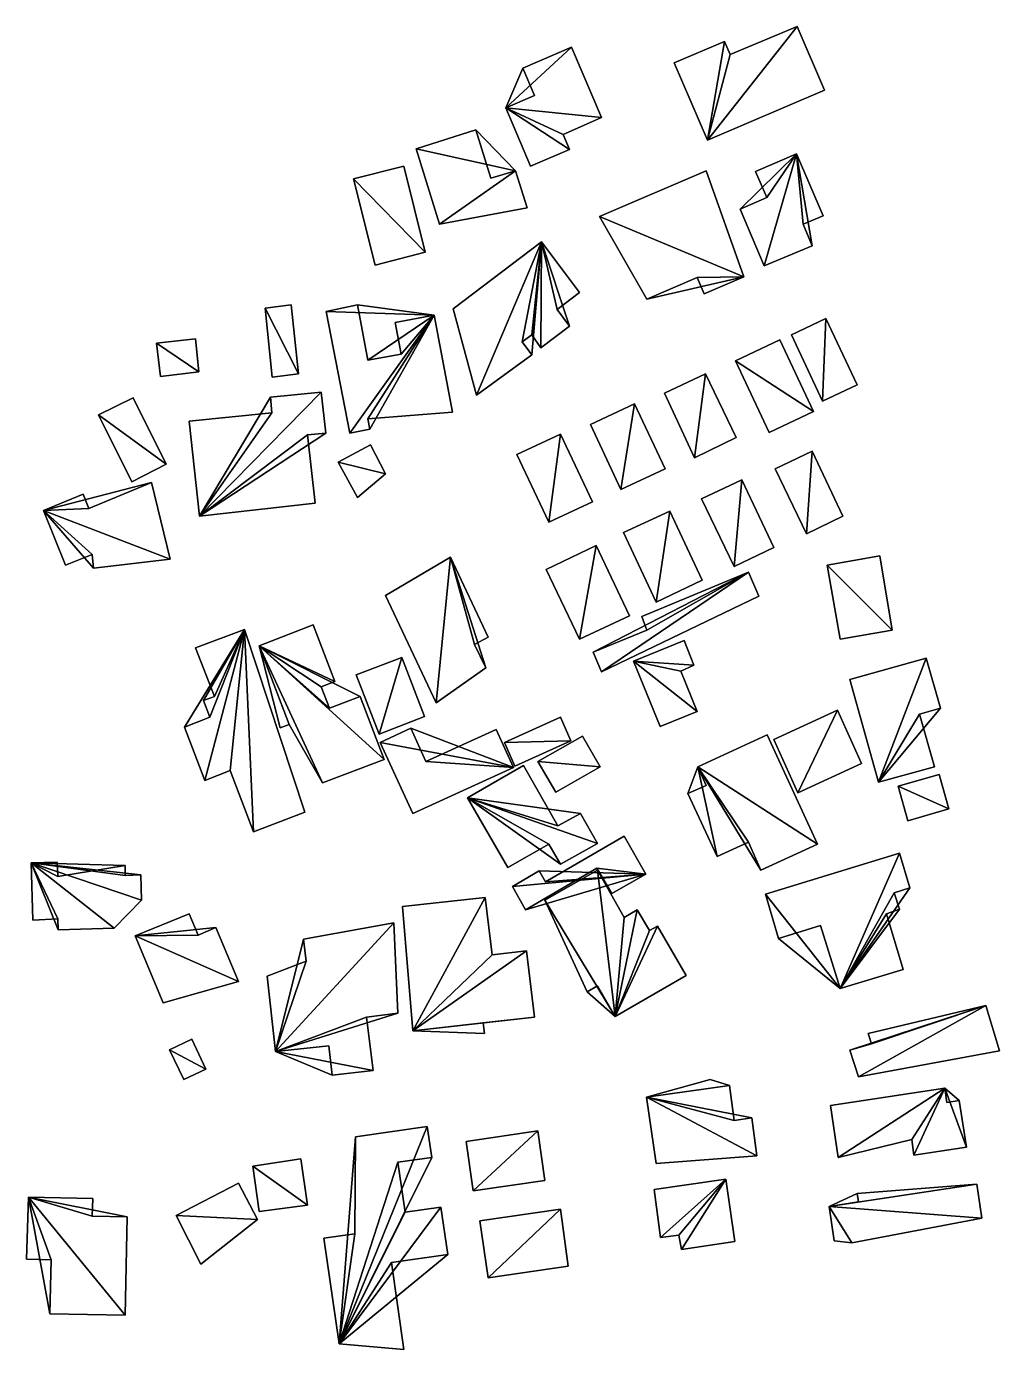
# Model space of a CAD drawing. Header units: metres. Extents: x -3947 to 4280, y -3529 to 2326.
# Drawn here: x -488.2 to -338.6, y -3518.7 to -3315.3 of the extents above; entities that cross this region are included whole.
import ezdxf

# ---------------------------------------------------------------- set-up
doc = ezdxf.new("R2010")
doc.units = ezdxf.units.M

msp = doc.modelspace()

# ---------------------------------------------------------------- linework, layer by layer
at = {"layer": 'MUROS'}
for points in [[(-380, -3319.6), (-369.7, -3315.3), (-369.7, -3315.3, 5), (-380, -3319.6, 5)], [(-369.7, -3315.3), (-365.5, -3325.1), (-365.5, -3325.1, 5), (-369.7, -3315.3, 5)], [(-411.9, -3321.7), (-404.4, -3318.5), (-404.4, -3318.5, 5), (-411.9, -3321.7, 5)], [(-404.4, -3318.5), (-399.8, -3329.3), (-399.8, -3329.3, 5), (-404.4, -3318.5, 5)], [(-388.6, -3320.9), (-380.9, -3317.6), (-380.9, -3317.6, 5), (-388.6, -3320.9, 5)], [(-380.9, -3317.6), (-380, -3319.6), (-380, -3319.6, 5), (-380.9, -3317.6, 5)], [(-383.5, -3332.8), (-388.6, -3320.9), (-388.6, -3320.9, 5), (-383.5, -3332.8, 5)], [(-410.1, -3325.9), (-411.9, -3321.7), (-411.9, -3321.7, 5), (-410.1, -3325.9, 5)], [(-365.5, -3325.1), (-383.5, -3332.8), (-383.5, -3332.8, 5), (-365.5, -3325.1, 5)], [(-414.5, -3327.8), (-410.1, -3325.9), (-410.1, -3325.9, 5), (-414.5, -3327.8, 5)], [(-410.7, -3336.8), (-414.5, -3327.8), (-414.5, -3327.8, 5), (-410.7, -3336.8, 5)], [(-399.8, -3329.3), (-405.7, -3331.9), (-405.7, -3331.9, 5), (-399.8, -3329.3, 5)], [(-428.3, -3334.1), (-419.1, -3331.2), (-419.1, -3331.2, 5), (-428.3, -3334.1, 5)], [(-419.1, -3331.2), (-416.8, -3338.6), (-416.8, -3338.6, 5), (-419.1, -3331.2, 5)], [(-405.7, -3331.9), (-404.7, -3334.2), (-404.7, -3334.2, 5), (-405.7, -3331.9, 5)], [(-424.7, -3345.7), (-428.3, -3334.1), (-428.3, -3334.1, 5), (-424.7, -3345.7, 5)], [(-404.7, -3334.2), (-410.7, -3336.8), (-410.7, -3336.8, 5), (-404.7, -3334.2, 5)], [(-376.1, -3337.6), (-369.8, -3334.9), (-369.8, -3334.9, 5), (-376.1, -3337.6, 5)], [(-369.8, -3334.9), (-365.7, -3344.4), (-365.7, -3344.4, 5), (-369.8, -3334.9, 5)], [(-437.9, -3338.7), (-430.2, -3336.8), (-430.2, -3336.8, 5), (-437.9, -3338.7, 5)], [(-430.2, -3336.8), (-426.9, -3350), (-426.9, -3350, 5), (-430.2, -3336.8, 5)], [(-416.8, -3338.6), (-413, -3337.5), (-413, -3337.5, 5), (-416.8, -3338.6, 5)], [(-413, -3337.5), (-411.2, -3343.2), (-411.2, -3343.2, 5), (-413, -3337.5, 5)], [(-400.1, -3344.5), (-383.7, -3337.5), (-383.7, -3337.5, 5), (-400.1, -3344.5, 5)], [(-383.7, -3337.5), (-377.9, -3353.8), (-377.9, -3353.8, 5), (-383.7, -3337.5, 5)], [(-374.4, -3341.6), (-376.1, -3337.6), (-376.1, -3337.6, 5), (-374.4, -3341.6, 5)], [(-434.6, -3352), (-437.9, -3338.7), (-437.9, -3338.7, 5), (-434.6, -3352, 5)], [(-378.5, -3343.4), (-374.4, -3341.6), (-374.4, -3341.6, 5), (-378.5, -3343.4, 5)], [(-411.2, -3343.2), (-424.7, -3345.7), (-424.7, -3345.7, 5), (-411.2, -3343.2, 5)], [(-374.8, -3352.1), (-378.5, -3343.4), (-378.5, -3343.4, 5), (-374.8, -3352.1, 5)], [(-392.8, -3357.2), (-400.1, -3344.5), (-400.1, -3344.5, 5), (-392.8, -3357.2, 5)], [(-365.7, -3344.4), (-368.8, -3345.7), (-368.8, -3345.7, 5), (-365.7, -3344.4, 5)], [(-368.8, -3345.7), (-367.4, -3349), (-367.4, -3349, 5), (-368.8, -3345.7, 5)], [(-422.6, -3358.7), (-409, -3348.4), (-409, -3348.4, 5), (-422.6, -3358.7, 5)], [(-409, -3348.4), (-403.2, -3356.2), (-403.2, -3356.2, 5), (-409, -3348.4, 5)], [(-367.4, -3349), (-374.8, -3352.1), (-374.8, -3352.1, 5), (-367.4, -3349, 5)], [(-426.9, -3350), (-434.6, -3352), (-434.6, -3352, 5), (-426.9, -3350, 5)], [(-385.1, -3353.9), (-392.8, -3357.2), (-392.8, -3357.2, 5), (-385.1, -3353.9, 5)], [(-384, -3356.4), (-385.1, -3353.9), (-385.1, -3353.9, 5), (-384, -3356.4, 5)], [(-377.9, -3353.8), (-384, -3356.4), (-384, -3356.4, 5), (-377.9, -3353.8, 5)], [(-451.5, -3358.6), (-447.5, -3358.1), (-447.5, -3358.1, 5), (-451.5, -3358.6, 5)], [(-447.5, -3358.1), (-446.4, -3368.7), (-446.4, -3368.7, 5), (-447.5, -3358.1, 5)], [(-442.1, -3359.1), (-437.3, -3358.1), (-437.3, -3358.1, 5), (-442.1, -3359.1, 5)], [(-437.3, -3358.1), (-435.7, -3366.6), (-435.7, -3366.6, 5), (-437.3, -3358.1, 5)], [(-403.2, -3356.2), (-406.6, -3358.8), (-406.6, -3358.8, 5), (-403.2, -3356.2, 5)], [(-450.4, -3369.2), (-451.5, -3358.6), (-451.5, -3358.6, 5), (-450.4, -3369.2, 5)], [(-438.5, -3377.8), (-442.1, -3359.1), (-442.1, -3359.1, 5), (-438.5, -3377.8, 5)], [(-431.5, -3360.8), (-425.5, -3359.7), (-425.5, -3359.7, 5), (-431.5, -3360.8, 5)], [(-425.5, -3359.7), (-422.7, -3374.6), (-422.7, -3374.6, 5), (-425.5, -3359.7, 5)], [(-419, -3372), (-422.6, -3358.7), (-422.6, -3358.7, 5), (-419, -3372, 5)], [(-406.6, -3358.8), (-404.7, -3361.4), (-404.7, -3361.4, 5), (-406.6, -3358.8, 5)], [(-430.6, -3365.7), (-431.5, -3360.8), (-431.5, -3360.8, 5), (-430.6, -3365.7, 5)], [(-404.7, -3361.4), (-409.1, -3364.7), (-409.1, -3364.7, 5), (-404.7, -3361.4, 5)], [(-370.6, -3362.7), (-365.3, -3360.2), (-365.3, -3360.2, 5), (-370.6, -3362.7, 5)], [(-365.3, -3360.2), (-360.5, -3370.4), (-360.5, -3370.4, 5), (-365.3, -3360.2, 5)], [(-468.2, -3364), (-462.2, -3363.3), (-462.2, -3363.3, 5), (-468.2, -3364, 5)], [(-467.6, -3369.1), (-468.2, -3364), (-468.2, -3364, 5), (-467.6, -3369.1, 5)], [(-462.2, -3363.3), (-461.7, -3368.4), (-461.7, -3368.4, 5), (-462.2, -3363.3, 5)], [(-410.5, -3362.7), (-412, -3363.8), (-412, -3363.8, 5), (-410.5, -3362.7, 5)], [(-412, -3363.8), (-410.5, -3365.8), (-410.5, -3365.8, 5), (-412, -3363.8, 5)], [(-409.1, -3364.7), (-410.5, -3362.7), (-410.5, -3362.7, 5), (-409.1, -3364.7, 5)], [(-379.2, -3366.7), (-372.4, -3363.5), (-372.4, -3363.5, 5), (-379.2, -3366.7, 5)], [(-372.4, -3363.5), (-367.2, -3374.5), (-367.2, -3374.5, 5), (-372.4, -3363.5, 5)], [(-365.8, -3372.9), (-370.6, -3362.7), (-370.6, -3362.7, 5), (-365.8, -3372.9, 5)], [(-435.7, -3366.6), (-430.6, -3365.7), (-430.6, -3365.7, 5), (-435.7, -3366.6, 5)], [(-410.5, -3365.8), (-419, -3372), (-419, -3372, 5), (-410.5, -3365.8, 5)], [(-374, -3377.7), (-379.2, -3366.7), (-379.2, -3366.7, 5), (-374, -3377.7, 5)], [(-461.7, -3368.4), (-467.6, -3369.1), (-467.6, -3369.1, 5), (-461.7, -3368.4, 5)], [(-446.4, -3368.7), (-450.4, -3369.2), (-450.4, -3369.2, 5), (-446.4, -3368.7, 5)], [(-390.1, -3371.7), (-383.8, -3368.7), (-383.8, -3368.7, 5), (-390.1, -3371.7, 5)], [(-383.8, -3368.7), (-379.1, -3378.5), (-379.1, -3378.5, 5), (-383.8, -3368.7, 5)], [(-450.7, -3372.3), (-442.9, -3371.5), (-442.9, -3371.5, 5), (-450.7, -3372.3, 5)], [(-450.5, -3374.7), (-450.7, -3372.3), (-450.7, -3372.3, 5), (-450.5, -3374.7, 5)], [(-442.9, -3371.5), (-442.2, -3377.8), (-442.2, -3377.8, 5), (-442.9, -3371.5, 5)], [(-385.5, -3381.6), (-390.1, -3371.7), (-390.1, -3371.7, 5), (-385.5, -3381.6, 5)], [(-360.5, -3370.4), (-365.8, -3372.9), (-365.8, -3372.9, 5), (-360.5, -3370.4, 5)], [(-477.1, -3375), (-471.8, -3372.4), (-471.8, -3372.4, 5), (-477.1, -3375, 5)], [(-471.8, -3372.4), (-466.7, -3382.6), (-466.7, -3382.6, 5), (-471.8, -3372.4, 5)], [(-401.5, -3376.5), (-394.7, -3373.3), (-394.7, -3373.3, 5), (-401.5, -3376.5, 5)], [(-394.7, -3373.3), (-390, -3383.3), (-390, -3383.3, 5), (-394.7, -3373.3, 5)], [(-472, -3385.3), (-477.1, -3375), (-477.1, -3375, 5), (-472, -3385.3, 5)], [(-463.2, -3376), (-450.5, -3374.7), (-450.5, -3374.7, 5), (-463.2, -3376, 5)], [(-461.6, -3390.6), (-463.2, -3376), (-463.2, -3376, 5), (-461.6, -3390.6, 5)], [(-422.7, -3374.6), (-435.7, -3375.6), (-435.7, -3375.6, 5), (-422.7, -3374.6, 5)], [(-435.7, -3375.6), (-435.4, -3377.2), (-435.4, -3377.2, 5), (-435.7, -3375.6, 5)], [(-367.2, -3374.5), (-374, -3377.7), (-374, -3377.7, 5), (-367.2, -3374.5, 5)], [(-442.2, -3377.8), (-445, -3378.1), (-445, -3378.1, 5), (-442.2, -3377.8, 5)], [(-445, -3378.1), (-443.8, -3388.6), (-443.8, -3388.6, 5), (-445, -3378.1, 5)], [(-435.4, -3377.2), (-438.5, -3377.8), (-438.5, -3377.8, 5), (-435.4, -3377.2, 5)], [(-412.8, -3381.1), (-406.1, -3378), (-406.1, -3378, 5), (-412.8, -3381.1, 5)], [(-406.1, -3378), (-401.2, -3388.4), (-401.2, -3388.4, 5), (-406.1, -3378, 5)], [(-396.8, -3386.5), (-401.5, -3376.5), (-401.5, -3376.5, 5), (-396.8, -3386.5, 5)], [(-440.3, -3382.3), (-435.3, -3379.6), (-435.3, -3379.6, 5), (-440.3, -3382.3, 5)], [(-435.3, -3379.6), (-433, -3384.1), (-433, -3384.1, 5), (-435.3, -3379.6, 5)], [(-379.1, -3378.5), (-385.5, -3381.6), (-385.5, -3381.6, 5), (-379.1, -3378.5, 5)], [(-437.3, -3387.7), (-440.3, -3382.3), (-440.3, -3382.3, 5), (-437.3, -3387.7, 5)], [(-407.9, -3391.5), (-412.8, -3381.1), (-412.8, -3381.1, 5), (-407.9, -3391.5, 5)], [(-373.1, -3383.3), (-367.4, -3380.6), (-367.4, -3380.6, 5), (-373.1, -3383.3, 5)], [(-367.4, -3380.6), (-362.7, -3390.6), (-362.7, -3390.6, 5), (-367.4, -3380.6, 5)], [(-466.7, -3382.6), (-472, -3385.3), (-472, -3385.3, 5), (-466.7, -3382.6, 5)], [(-433, -3384.1), (-437.3, -3387.7), (-437.3, -3387.7, 5), (-433, -3384.1, 5)], [(-390, -3383.3), (-396.8, -3386.5), (-396.8, -3386.5, 5), (-390, -3383.3, 5)], [(-368.3, -3393.3), (-373.1, -3383.3), (-373.1, -3383.3, 5), (-368.3, -3393.3, 5)], [(-478.6, -3389.4), (-469, -3385.4), (-469, -3385.4, 5), (-478.6, -3389.4, 5)], [(-469, -3385.4), (-466.1, -3397.2), (-466.1, -3397.2, 5), (-469, -3385.4, 5)], [(-384.4, -3387.9), (-378.2, -3385), (-378.2, -3385, 5), (-384.4, -3387.9, 5)], [(-378.2, -3385), (-373.3, -3395.4), (-373.3, -3395.4, 5), (-378.2, -3385, 5)], [(-485.6, -3389.7), (-479.5, -3387.2), (-479.5, -3387.2, 5), (-485.6, -3389.7, 5)], [(-479.5, -3387.2), (-478.6, -3389.4), (-478.6, -3389.4, 5), (-479.5, -3387.2, 5)], [(-443.8, -3388.6), (-461.6, -3390.6), (-461.6, -3390.6, 5), (-443.8, -3388.6, 5)], [(-401.2, -3388.4), (-407.9, -3391.5), (-407.9, -3391.5, 5), (-401.2, -3388.4, 5)], [(-379.4, -3398.3), (-384.4, -3387.9), (-384.4, -3387.9, 5), (-379.4, -3398.3, 5)], [(-482.2, -3398.1), (-485.6, -3389.7), (-485.6, -3389.7, 5), (-482.2, -3398.1, 5)], [(-396.4, -3393.1), (-389.3, -3389.8), (-389.3, -3389.8, 5), (-396.4, -3393.1, 5)], [(-389.3, -3389.8), (-384.3, -3400.4), (-384.3, -3400.4, 5), (-389.3, -3389.8, 5)], [(-362.7, -3390.6), (-368.3, -3393.3), (-368.3, -3393.3, 5), (-362.7, -3390.6, 5)], [(-391.4, -3403.8), (-396.4, -3393.1), (-396.4, -3393.1, 5), (-391.4, -3403.8, 5)], [(-478.1, -3396.5), (-482.2, -3398.1), (-482.2, -3398.1, 5), (-478.1, -3396.5, 5)], [(-477.9, -3398.6), (-478.1, -3396.5), (-478.1, -3396.5, 5), (-477.9, -3398.6, 5)], [(-408.3, -3398.8), (-400.6, -3395.1), (-400.6, -3395.1, 5), (-408.3, -3398.8, 5)], [(-400.6, -3395.1), (-395.5, -3405.9), (-395.5, -3405.9, 5), (-400.6, -3395.1, 5)], [(-373.3, -3395.4), (-379.4, -3398.3), (-379.4, -3398.3, 5), (-373.3, -3395.4, 5)], [(-365.1, -3398.1), (-357, -3396.7), (-357, -3396.7, 5), (-365.1, -3398.1, 5)], [(-357, -3396.7), (-355.1, -3408.1), (-355.1, -3408.1, 5), (-357, -3396.7, 5)], [(-466.1, -3397.2), (-477.9, -3398.6), (-477.9, -3398.6, 5), (-466.1, -3397.2, 5)], [(-433, -3402.8), (-423, -3396.9), (-423, -3396.9, 5), (-433, -3402.8, 5)], [(-423, -3396.9), (-417.2, -3409.2), (-417.2, -3409.2, 5), (-423, -3396.9, 5)], [(-403.2, -3409.5), (-408.3, -3398.8), (-408.3, -3398.8, 5), (-403.2, -3409.5, 5)], [(-363.1, -3409.5), (-365.1, -3398.1), (-365.1, -3398.1, 5), (-363.1, -3409.5, 5)], [(-393.6, -3406), (-377.2, -3399.2), (-377.2, -3399.2, 5), (-393.6, -3406, 5)], [(-384.3, -3400.4), (-391.4, -3403.8), (-391.4, -3403.8, 5), (-384.3, -3400.4, 5)], [(-377.2, -3399.2), (-375.6, -3402.9), (-375.6, -3402.9, 5), (-377.2, -3399.2, 5)], [(-425.2, -3419.3), (-433, -3402.8), (-433, -3402.8, 5), (-425.2, -3419.3, 5)], [(-375.6, -3402.9), (-399.8, -3414.5), (-399.8, -3414.5, 5), (-375.6, -3402.9, 5)], [(-395.5, -3405.9), (-403.2, -3409.5), (-403.2, -3409.5, 5), (-395.5, -3405.9, 5)], [(-392.8, -3408.1), (-393.6, -3406), (-393.6, -3406, 5), (-392.8, -3408.1, 5)], [(-462.2, -3410.8), (-454.7, -3408), (-454.7, -3408, 5), (-462.2, -3410.8, 5)], [(-454.7, -3408), (-445.4, -3436.1), (-445.4, -3436.1, 5), (-454.7, -3408, 5)], [(-452.4, -3410.5), (-444.1, -3407.3), (-444.1, -3407.3, 5), (-452.4, -3410.5, 5)], [(-444.1, -3407.3), (-440.8, -3416), (-440.8, -3416, 5), (-444.1, -3407.3, 5)], [(-401.1, -3411.5), (-392.8, -3408.1), (-392.8, -3408.1, 5), (-401.1, -3411.5, 5)], [(-355.1, -3408.1), (-363.1, -3409.5), (-363.1, -3409.5, 5), (-355.1, -3408.1, 5)], [(-459.3, -3418.3), (-462.2, -3410.8), (-462.2, -3410.8, 5), (-459.3, -3418.3, 5)], [(-449.2, -3423.1), (-452.4, -3410.5), (-452.4, -3410.5, 5), (-449.2, -3423.1, 5)], [(-417.2, -3409.2), (-419.3, -3410.3), (-419.3, -3410.3, 5), (-417.2, -3409.2, 5)], [(-419.3, -3410.3), (-417.6, -3413.9), (-417.6, -3413.9, 5), (-419.3, -3410.3, 5)], [(-394.9, -3412.9), (-387.1, -3409.7), (-387.1, -3409.7, 5), (-394.9, -3412.9, 5)], [(-387.1, -3409.7), (-385.6, -3413.5), (-385.6, -3413.5, 5), (-387.1, -3409.7, 5)], [(-437.5, -3415), (-430.5, -3412.3), (-430.5, -3412.3, 5), (-437.5, -3415, 5)], [(-430.5, -3412.3), (-427, -3421.4), (-427, -3421.4, 5), (-430.5, -3412.3, 5)], [(-399.8, -3414.5), (-401.1, -3411.5), (-401.1, -3411.5, 5), (-399.8, -3414.5, 5)], [(-390.8, -3422.9), (-394.9, -3412.9), (-394.9, -3412.9, 5), (-390.8, -3422.9, 5)], [(-361.6, -3415.7), (-349.9, -3412.4), (-349.9, -3412.4, 5), (-361.6, -3415.7, 5)], [(-349.9, -3412.4), (-347.7, -3420.1), (-347.7, -3420.1, 5), (-349.9, -3412.4, 5)], [(-434, -3424.1), (-437.5, -3415), (-437.5, -3415, 5), (-434, -3424.1, 5)], [(-417.6, -3413.9), (-425.2, -3419.3), (-425.2, -3419.3, 5), (-417.6, -3413.9, 5)], [(-385.6, -3413.5), (-387.6, -3414.4), (-387.6, -3414.4, 5), (-385.6, -3413.5, 5)], [(-387.6, -3414.4), (-385.1, -3420.6), (-385.1, -3420.6, 5), (-387.6, -3414.4, 5)], [(-440.8, -3416), (-442.9, -3416.8), (-442.9, -3416.8, 5), (-440.8, -3416, 5)], [(-442.9, -3416.8), (-441.6, -3420.1), (-441.6, -3420.1, 5), (-442.9, -3416.8, 5)], [(-357.2, -3431.5), (-361.6, -3415.7), (-361.6, -3415.7, 5), (-357.2, -3431.5, 5)], [(-461, -3418.9), (-459.3, -3418.3), (-459.3, -3418.3, 5), (-461, -3418.9, 5)], [(-460, -3421.5), (-461, -3418.9), (-461, -3418.9, 5), (-460, -3421.5, 5)], [(-441.6, -3420.1), (-436.9, -3418.3), (-436.9, -3418.3, 5), (-441.6, -3420.1, 5)], [(-436.9, -3418.3), (-433.2, -3428), (-433.2, -3428, 5), (-436.9, -3418.3, 5)], [(-385.1, -3420.6), (-390.8, -3422.9), (-390.8, -3422.9, 5), (-385.1, -3420.6, 5)], [(-373.3, -3424.9), (-363.5, -3420.4), (-363.5, -3420.4, 5), (-373.3, -3424.9, 5)], [(-363.5, -3420.4), (-359.8, -3428.6), (-359.8, -3428.6, 5), (-363.5, -3420.4, 5)], [(-347.7, -3420.1), (-350.9, -3421), (-350.9, -3421, 5), (-347.7, -3420.1, 5)], [(-350.9, -3421), (-348.6, -3429.1), (-348.6, -3429.1, 5), (-350.9, -3421, 5)], [(-463.9, -3423), (-460, -3421.5), (-460, -3421.5, 5), (-463.9, -3423, 5)], [(-460.8, -3431.2), (-463.9, -3423), (-463.9, -3423, 5), (-460.8, -3431.2, 5)], [(-447.8, -3422.6), (-449.2, -3423.1), (-449.2, -3423.1, 5), (-447.8, -3422.6, 5)], [(-442.7, -3431.6), (-447.8, -3422.6), (-447.8, -3422.6, 5), (-442.7, -3431.6, 5)], [(-427, -3421.4), (-434, -3424.1), (-434, -3424.1, 5), (-427, -3421.4, 5)], [(-433.8, -3425.4), (-429.1, -3423.2), (-429.1, -3423.2, 5), (-433.8, -3425.4, 5)], [(-429.1, -3423.2), (-426.8, -3428.3), (-426.8, -3428.3, 5), (-429.1, -3423.2, 5)], [(-414.7, -3425.4), (-406.1, -3421.5), (-406.1, -3421.5, 5), (-414.7, -3425.4, 5)], [(-406.1, -3421.5), (-404.5, -3425.1), (-404.5, -3425.1, 5), (-406.1, -3421.5, 5)], [(-426.8, -3428.3), (-416, -3423.4), (-416, -3423.4, 5), (-426.8, -3428.3, 5)], [(-416, -3423.4), (-413.3, -3429.2), (-413.3, -3429.2, 5), (-416, -3423.4, 5)], [(-404.5, -3425.1), (-413.1, -3429), (-413.1, -3429, 5), (-404.5, -3425.1, 5)], [(-409.6, -3428.3), (-402.7, -3424.4), (-402.7, -3424.4, 5), (-409.6, -3428.3, 5)], [(-402.7, -3424.4), (-400, -3429.1), (-400, -3429.1, 5), (-402.7, -3424.4, 5)], [(-385, -3429.1), (-374.3, -3424.2), (-374.3, -3424.2, 5), (-385, -3429.1, 5)], [(-374.3, -3424.2), (-366.6, -3441), (-366.6, -3441, 5), (-374.3, -3424.2, 5)], [(-369.6, -3433.1), (-373.3, -3424.9), (-373.3, -3424.9, 5), (-369.6, -3433.1, 5)], [(-428.8, -3436.3), (-433.8, -3425.4), (-433.8, -3425.4, 5), (-428.8, -3436.3, 5)], [(-413.1, -3429), (-414.7, -3425.4), (-414.7, -3425.4, 5), (-413.1, -3429, 5)], [(-433.2, -3428), (-442.7, -3431.6), (-442.7, -3431.6, 5), (-433.2, -3428, 5)], [(-413.3, -3429.2), (-428.8, -3436.3), (-428.8, -3436.3, 5), (-413.3, -3429.2, 5)], [(-420.4, -3433.9), (-411.8, -3428.9), (-411.8, -3428.9, 5), (-420.4, -3433.9, 5)], [(-411.8, -3428.9), (-406.5, -3438.2), (-406.5, -3438.2, 5), (-411.8, -3428.9, 5)], [(-406.8, -3433), (-409.6, -3428.3), (-409.6, -3428.3, 5), (-406.8, -3433, 5)], [(-400, -3429.1), (-406.8, -3433), (-406.8, -3433, 5), (-400, -3429.1, 5)], [(-383.7, -3432), (-385, -3429.1), (-385, -3429.1, 5), (-383.7, -3432, 5)], [(-359.8, -3428.6), (-369.6, -3433.1), (-369.6, -3433.1, 5), (-359.8, -3428.6, 5)], [(-348.6, -3429.1), (-357.2, -3431.5), (-357.2, -3431.5, 5), (-348.6, -3429.1, 5)], [(-456.9, -3429.7), (-460.8, -3431.2), (-460.8, -3431.2, 5), (-456.9, -3429.7, 5)], [(-453.3, -3439.1), (-456.9, -3429.7), (-456.9, -3429.7, 5), (-453.3, -3439.1, 5)], [(-354.2, -3432.1), (-347.9, -3430.3), (-347.9, -3430.3, 5), (-354.2, -3432.1, 5)], [(-347.9, -3430.3), (-346.4, -3435.6), (-346.4, -3435.6, 5), (-347.9, -3430.3, 5)], [(-386.5, -3433.2), (-383.7, -3432), (-383.7, -3432, 5), (-386.5, -3433.2, 5)], [(-382, -3442.9), (-386.5, -3433.2), (-386.5, -3433.2, 5), (-382, -3442.9, 5)], [(-352.7, -3437.4), (-354.2, -3432.1), (-354.2, -3432.1, 5), (-352.7, -3437.4, 5)], [(-414.2, -3444.6), (-420.4, -3433.9), (-420.4, -3433.9, 5), (-414.2, -3444.6, 5)], [(-445.4, -3436.1), (-453.3, -3439.1), (-453.3, -3439.1, 5), (-445.4, -3436.1, 5)], [(-406.5, -3438.2), (-403, -3436.3), (-403, -3436.3, 5), (-406.5, -3438.2, 5)], [(-403, -3436.3), (-400.4, -3440.9), (-400.4, -3440.9, 5), (-403, -3436.3, 5)], [(-346.4, -3435.6), (-352.7, -3437.4), (-352.7, -3437.4, 5), (-346.4, -3435.6, 5)], [(-407.9, -3441), (-414.2, -3444.6), (-414.2, -3444.6, 5), (-407.9, -3441, 5)], [(-408.4, -3446.8), (-396.3, -3439.8), (-396.3, -3439.8, 5), (-408.4, -3446.8, 5)], [(-406.1, -3444.1), (-407.9, -3441), (-407.9, -3441, 5), (-406.1, -3444.1, 5)], [(-400.4, -3440.9), (-406.1, -3444.1), (-406.1, -3444.1, 5), (-400.4, -3440.9, 5)], [(-396.3, -3439.8), (-393, -3445.6), (-393, -3445.6, 5), (-396.3, -3439.8, 5)], [(-377.2, -3440.7), (-382, -3442.9), (-382, -3442.9, 5), (-377.2, -3440.7, 5)], [(-375.3, -3445), (-377.2, -3440.7), (-377.2, -3440.7, 5), (-375.3, -3445, 5)], [(-366.6, -3441), (-375.3, -3445), (-375.3, -3445, 5), (-366.6, -3441, 5)], [(-374.6, -3448.7), (-354, -3442.4), (-354, -3442.4, 5), (-374.6, -3448.7, 5)], [(-354, -3442.4), (-352.4, -3447.7), (-352.4, -3447.7, 5), (-354, -3442.4, 5)], [(-487.5, -3443.9), (-483.5, -3443.8), (-483.5, -3443.8, 5), (-487.5, -3443.9, 5)], [(-487.2, -3452.7), (-487.5, -3443.9), (-487.5, -3443.9, 5), (-487.2, -3452.7, 5)], [(-483.5, -3443.8), (-483.4, -3446), (-483.4, -3446, 5), (-483.5, -3443.8, 5)], [(-483.4, -3446), (-473, -3444.3), (-473, -3444.3, 5), (-483.4, -3446, 5)], [(-473, -3444.3), (-473, -3445.8), (-473, -3445.8, 5), (-473, -3444.3, 5)], [(-413.5, -3447.5), (-409.4, -3445.1), (-409.4, -3445.1, 5), (-413.5, -3447.5, 5)], [(-400.5, -3444.7), (-411.5, -3451.1), (-411.5, -3451.1, 5), (-400.5, -3444.7, 5)], [(-409.4, -3445.1), (-408.4, -3446.8), (-408.4, -3446.8, 5), (-409.4, -3445.1, 5)], [(-408.5, -3449.6), (-400.4, -3445), (-400.4, -3445, 5), (-408.5, -3449.6, 5)], [(-398.2, -3448.6), (-400.5, -3444.7), (-400.5, -3444.7, 5), (-398.2, -3448.6, 5)], [(-400.4, -3445), (-396.3, -3452.3), (-396.3, -3452.3, 5), (-400.4, -3445, 5)], [(-473, -3445.8), (-470.6, -3445.7), (-470.6, -3445.7, 5), (-473, -3445.8, 5)], [(-470.6, -3445.7), (-470.5, -3449.6), (-470.5, -3449.6, 5), (-470.6, -3445.7, 5)], [(-411.5, -3451.1), (-413.5, -3447.5), (-413.5, -3447.5, 5), (-411.5, -3451.1, 5)], [(-393, -3445.6), (-398.2, -3448.6), (-398.2, -3448.6, 5), (-393, -3445.6, 5)], [(-470.5, -3449.6), (-474.7, -3453.9), (-474.7, -3453.9, 5), (-470.5, -3449.6, 5)], [(-430.4, -3450.6), (-417.7, -3449.2), (-417.7, -3449.2, 5), (-430.4, -3450.6, 5)], [(-417.7, -3449.2), (-416.6, -3458), (-416.6, -3458, 5), (-417.7, -3449.2, 5)], [(-402, -3463.7), (-408.5, -3449.6), (-408.5, -3449.6, 5), (-402, -3463.7, 5)], [(-372.6, -3455.5), (-374.6, -3448.7), (-374.6, -3448.7, 5), (-372.6, -3455.5, 5)], [(-352.4, -3447.7), (-354.8, -3448.5), (-354.8, -3448.5, 5), (-352.4, -3447.7, 5)], [(-354.8, -3448.5), (-354, -3451), (-354, -3451, 5), (-354.8, -3448.5, 5)], [(-428.8, -3469.7), (-430.4, -3450.6), (-430.4, -3450.6, 5), (-428.8, -3469.7, 5)], [(-396.3, -3452.3), (-394.3, -3451.1), (-394.3, -3451.1, 5), (-396.3, -3452.3, 5)], [(-394.3, -3451.1), (-392.4, -3454.3), (-392.4, -3454.3, 5), (-394.3, -3451.1, 5)], [(-354, -3451), (-356, -3451.7), (-356, -3451.7, 5), (-354, -3451, 5)], [(-483.4, -3452.5), (-487.2, -3452.7), (-487.2, -3452.7, 5), (-483.4, -3452.5, 5)], [(-483.3, -3454.2), (-483.4, -3452.5), (-483.4, -3452.5, 5), (-483.3, -3454.2, 5)], [(-471.5, -3455.1), (-463.2, -3451.7), (-463.2, -3451.7, 5), (-471.5, -3455.1, 5)], [(-463.2, -3451.7), (-461.8, -3455), (-461.8, -3455, 5), (-463.2, -3451.7, 5)], [(-445.6, -3455.6), (-431.7, -3453.1), (-431.7, -3453.1, 5), (-445.6, -3455.6, 5)], [(-431.7, -3453.1), (-431.1, -3467), (-431.1, -3467, 5), (-431.7, -3453.1, 5)], [(-392.4, -3454.3), (-391.2, -3453.6), (-391.2, -3453.6, 5), (-392.4, -3454.3, 5)], [(-391.2, -3453.6), (-386.8, -3461.2), (-386.8, -3461.2, 5), (-391.2, -3453.6, 5)], [(-366.1, -3453.5), (-372.6, -3455.5), (-372.6, -3455.5, 5), (-366.1, -3453.5, 5)], [(-363.1, -3463.2), (-366.1, -3453.5), (-366.1, -3453.5, 5), (-363.1, -3463.2, 5)], [(-356, -3451.7), (-353.4, -3460.3), (-353.4, -3460.3, 5), (-356, -3451.7, 5)], [(-474.7, -3453.9), (-483.3, -3454.2), (-483.3, -3454.2, 5), (-474.7, -3453.9, 5)], [(-467.2, -3465.4), (-471.5, -3455.1), (-471.5, -3455.1, 5), (-467.2, -3465.4, 5)], [(-461.8, -3455), (-459.1, -3453.8), (-459.1, -3453.8, 5), (-461.8, -3455, 5)], [(-459.1, -3453.8), (-455.6, -3462.1), (-455.6, -3462.1, 5), (-459.1, -3453.8, 5)], [(-445.2, -3459), (-445.6, -3455.6), (-445.6, -3455.6, 5), (-445.2, -3459, 5)], [(-416.6, -3458), (-411.3, -3457.4), (-411.3, -3457.4, 5), (-416.6, -3458, 5)], [(-411.3, -3457.4), (-410.1, -3467.6), (-410.1, -3467.6, 5), (-411.3, -3457.4, 5)], [(-451.2, -3461.3), (-445.2, -3459), (-445.2, -3459, 5), (-451.2, -3461.3, 5)], [(-449.9, -3472.9), (-451.2, -3461.3), (-451.2, -3461.3, 5), (-449.9, -3472.9, 5)], [(-386.8, -3461.2), (-397.7, -3467.5), (-397.7, -3467.5, 5), (-386.8, -3461.2, 5)], [(-353.4, -3460.3), (-363.1, -3463.2), (-363.1, -3463.2, 5), (-353.4, -3460.3, 5)], [(-455.6, -3462.1), (-467.2, -3465.4), (-467.2, -3465.4, 5), (-455.6, -3462.1, 5)], [(-400.4, -3462.8), (-402, -3463.7), (-402, -3463.7, 5), (-400.4, -3462.8, 5)], [(-397.7, -3467.5), (-400.4, -3462.8), (-400.4, -3462.8, 5), (-397.7, -3467.5, 5)], [(-358.8, -3470.1), (-340.7, -3465.8), (-340.7, -3465.8, 5), (-358.8, -3470.1, 5)], [(-340.7, -3465.8), (-338.6, -3472.8), (-338.6, -3472.8, 5), (-340.7, -3465.8, 5)], [(-431.1, -3467), (-435.9, -3467.6), (-435.9, -3467.6, 5), (-431.1, -3467, 5)], [(-435.9, -3467.6), (-434.9, -3475.8), (-434.9, -3475.8, 5), (-435.9, -3467.6, 5)], [(-410.1, -3467.6), (-418, -3468.5), (-418, -3468.5, 5), (-410.1, -3467.6, 5)], [(-417.8, -3470.1), (-428.8, -3469.7), (-428.8, -3469.7, 5), (-417.8, -3470.1, 5)], [(-418, -3468.5), (-417.8, -3470.1), (-417.8, -3470.1, 5), (-418, -3468.5, 5)], [(-466.2, -3472.6), (-462.8, -3471), (-462.8, -3471, 5), (-466.2, -3472.6, 5)], [(-462.8, -3471), (-460.6, -3475.6), (-460.6, -3475.6, 5), (-462.8, -3471, 5)], [(-441.7, -3472), (-449.9, -3472.9), (-449.9, -3472.9, 5), (-441.7, -3472, 5)], [(-441.2, -3476.5), (-441.7, -3472), (-441.7, -3472, 5), (-441.2, -3476.5, 5)], [(-361.6, -3472.7), (-358.3, -3471.7), (-358.3, -3471.7, 5), (-361.6, -3472.7, 5)], [(-358.3, -3471.7), (-358.8, -3470.1), (-358.8, -3470.1, 5), (-358.3, -3471.7, 5)], [(-464, -3477.2), (-466.2, -3472.6), (-466.2, -3472.6, 5), (-464, -3477.2, 5)], [(-360.3, -3476.8), (-361.6, -3472.7), (-361.6, -3472.7, 5), (-360.3, -3476.8, 5)], [(-338.6, -3472.8), (-360.3, -3476.8), (-360.3, -3476.8, 5), (-338.6, -3472.8, 5)], [(-460.6, -3475.6), (-464, -3477.2), (-464, -3477.2, 5), (-460.6, -3475.6, 5)], [(-434.9, -3475.8), (-441.2, -3476.5), (-441.2, -3476.5, 5), (-434.9, -3475.8, 5)], [(-392.9, -3479.9), (-383.1, -3477.2), (-383.1, -3477.2, 5), (-392.9, -3479.9, 5)], [(-383.1, -3477.2), (-380.1, -3478.1), (-380.1, -3478.1, 5), (-383.1, -3477.2, 5)], [(-380.1, -3478.1), (-379.4, -3483.5), (-379.4, -3483.5, 5), (-380.1, -3478.1, 5)], [(-391.4, -3490.1), (-392.9, -3479.9), (-392.9, -3479.9, 5), (-391.4, -3490.1, 5)], [(-364.6, -3481.2), (-347, -3478.5), (-347, -3478.5, 5), (-364.6, -3481.2, 5)], [(-347, -3478.5), (-346.7, -3480.7), (-346.7, -3480.7, 5), (-347, -3478.5, 5)], [(-363.4, -3489.2), (-364.6, -3481.2), (-364.6, -3481.2, 5), (-363.4, -3489.2, 5)], [(-346.7, -3480.7), (-344.8, -3480.4), (-344.8, -3480.4, 5), (-346.7, -3480.7, 5)], [(-344.8, -3480.4), (-343.7, -3487.6), (-343.7, -3487.6, 5), (-344.8, -3480.4, 5)], [(-379.4, -3483.5), (-376.7, -3483.1), (-376.7, -3483.1, 5), (-379.4, -3483.5, 5)], [(-376.7, -3483.1), (-375.9, -3488.9), (-375.9, -3488.9, 5), (-376.7, -3483.1, 5)], [(-437.7, -3500.9), (-437.6, -3486), (-437.6, -3486, 5), (-437.7, -3500.9, 5)], [(-437.6, -3486), (-426.6, -3484.4), (-426.6, -3484.4, 5), (-437.6, -3486, 5)], [(-426.6, -3484.4), (-425.9, -3489.2), (-425.9, -3489.2, 5), (-426.6, -3484.4, 5)], [(-420.6, -3486.7), (-409.6, -3485.1), (-409.6, -3485.1, 5), (-420.6, -3486.7, 5)], [(-409.6, -3485.1), (-408.5, -3492.7), (-408.5, -3492.7, 5), (-409.6, -3485.1, 5)], [(-419.5, -3494.3), (-420.6, -3486.7), (-420.6, -3486.7, 5), (-419.5, -3494.3, 5)], [(-352.1, -3486.4), (-363.4, -3489.2), (-363.4, -3489.2, 5), (-352.1, -3486.4, 5)], [(-351.8, -3488.8), (-352.1, -3486.4), (-352.1, -3486.4, 5), (-351.8, -3488.8, 5)], [(-343.7, -3487.6), (-351.8, -3488.8), (-351.8, -3488.8, 5), (-343.7, -3487.6, 5)], [(-453.4, -3490.5), (-446, -3489.4), (-446, -3489.4, 5), (-453.4, -3490.5, 5)], [(-446, -3489.4), (-445, -3496.5), (-445, -3496.5, 5), (-446, -3489.4, 5)], [(-425.9, -3489.2), (-431.1, -3489.9), (-431.1, -3489.9, 5), (-425.9, -3489.2, 5)], [(-431.1, -3489.9), (-430, -3497.6), (-430, -3497.6, 5), (-431.1, -3489.9, 5)], [(-375.9, -3488.9), (-391.4, -3490.1), (-391.4, -3490.1, 5), (-375.9, -3488.9, 5)], [(-452.4, -3497.5), (-453.4, -3490.5), (-453.4, -3490.5, 5), (-452.4, -3497.5, 5)], [(-465.2, -3498.1), (-455.6, -3493.1), (-455.6, -3493.1, 5), (-465.2, -3498.1, 5)], [(-455.6, -3493.1), (-452.7, -3498.7), (-452.7, -3498.7, 5), (-455.6, -3493.1, 5)], [(-408.5, -3492.7), (-419.5, -3494.3), (-419.5, -3494.3, 5), (-408.5, -3492.7, 5)], [(-391.7, -3494.1), (-380.7, -3492.5), (-380.7, -3492.5, 5), (-391.7, -3494.1, 5)], [(-390.7, -3501.5), (-391.7, -3494.1), (-391.7, -3494.1, 5), (-390.7, -3501.5, 5)], [(-380.7, -3492.5), (-379.3, -3502.1), (-379.3, -3502.1, 5), (-380.7, -3492.5, 5)], [(-360.5, -3494.7), (-342.1, -3493.3), (-342.1, -3493.3, 5), (-360.5, -3494.7, 5)], [(-342.1, -3493.3), (-341.3, -3498.5), (-341.3, -3498.5, 5), (-342.1, -3493.3, 5)], [(-488.2, -3504.8), (-487.9, -3495.3), (-487.9, -3495.3, 5), (-488.2, -3504.8, 5)], [(-487.9, -3495.3), (-478, -3495.5), (-478, -3495.5, 5), (-487.9, -3495.3, 5)], [(-478, -3495.5), (-478.1, -3498.2), (-478.1, -3498.2, 5), (-478, -3495.5, 5)], [(-364.8, -3496.7), (-360.3, -3496), (-360.3, -3496, 5), (-364.8, -3496.7, 5)], [(-360.3, -3496), (-360.5, -3494.7), (-360.5, -3494.7, 5), (-360.3, -3496, 5)], [(-478.1, -3498.2), (-472.7, -3498.3), (-472.7, -3498.3, 5), (-478.1, -3498.2, 5)], [(-472.7, -3498.3), (-473, -3513.4), (-473, -3513.4, 5), (-472.7, -3498.3, 5)], [(-461.4, -3505.6), (-465.2, -3498.1), (-465.2, -3498.1, 5), (-461.4, -3505.6, 5)], [(-445, -3496.5), (-452.4, -3497.5), (-452.4, -3497.5, 5), (-445, -3496.5, 5)], [(-430, -3497.6), (-424.5, -3496.8), (-424.5, -3496.8, 5), (-430, -3497.6, 5)], [(-424.5, -3496.8), (-423.4, -3504.1), (-423.4, -3504.1, 5), (-424.5, -3496.8, 5)], [(-418.5, -3498.9), (-406.1, -3497.1), (-406.1, -3497.1, 5), (-418.5, -3498.9, 5)], [(-406.1, -3497.1), (-404.9, -3505.9), (-404.9, -3505.9, 5), (-406.1, -3497.1, 5)], [(-364, -3502), (-364.8, -3496.7), (-364.8, -3496.7, 5), (-364, -3502, 5)], [(-452.7, -3498.7), (-461.4, -3505.6), (-461.4, -3505.6, 5), (-452.7, -3498.7, 5)], [(-417.2, -3507.7), (-418.5, -3498.9), (-418.5, -3498.9, 5), (-417.2, -3507.7, 5)], [(-341.3, -3498.5), (-361.3, -3502.3), (-361.3, -3502.3, 5), (-341.3, -3498.5, 5)], [(-442.5, -3501.6), (-437.7, -3500.9), (-437.7, -3500.9, 5), (-442.5, -3501.6, 5)], [(-440.1, -3517.8), (-442.5, -3501.6), (-442.5, -3501.6, 5), (-440.1, -3517.8, 5)], [(-387.9, -3501.1), (-390.7, -3501.5), (-390.7, -3501.5, 5), (-387.9, -3501.1, 5)], [(-387.5, -3503.3), (-387.9, -3501.1), (-387.9, -3501.1, 5), (-387.5, -3503.3, 5)], [(-379.3, -3502.1), (-387.5, -3503.3), (-387.5, -3503.3, 5), (-379.3, -3502.1, 5)], [(-361.3, -3502.3), (-364, -3502), (-364, -3502, 5), (-361.3, -3502.3, 5)], [(-423.4, -3504.1), (-432.1, -3505.3), (-432.1, -3505.3, 5), (-423.4, -3504.1, 5)], [(-484.4, -3504.9), (-488.2, -3504.8), (-488.2, -3504.8, 5), (-484.4, -3504.9, 5)], [(-484.6, -3513.2), (-484.4, -3504.9), (-484.4, -3504.9, 5), (-484.6, -3513.2, 5)], [(-432.1, -3505.3), (-430.2, -3518.7), (-430.2, -3518.7, 5), (-432.1, -3505.3, 5)], [(-404.9, -3505.9), (-417.2, -3507.7), (-417.2, -3507.7, 5), (-404.9, -3505.9, 5)], [(-473, -3513.4), (-484.6, -3513.2), (-484.6, -3513.2, 5), (-473, -3513.4, 5)], [(-430.2, -3518.7), (-440.1, -3517.8), (-440.1, -3517.8, 5), (-430.2, -3518.7, 5)]]:
    msp.add_3dface(points, dxfattribs=at)
at = {"layer": 'TECHOS'}
for points in [[(-383.5, -3332.8, 5), (-380, -3319.6, 5), (-369.7, -3315.3, 5)], [(-383.5, -3332.8, 5), (-369.7, -3315.3, 5), (-365.5, -3325.1, 5)], [(-414.5, -3327.8, 5), (-411.9, -3321.7, 5), (-404.4, -3318.5, 5)], [(-414.5, -3327.8, 5), (-404.4, -3318.5, 5), (-399.8, -3329.3, 5)], [(-383.5, -3332.8, 5), (-388.6, -3320.9, 5), (-380.9, -3317.6, 5)], [(-383.5, -3332.8, 5), (-380.9, -3317.6, 5), (-380, -3319.6, 5)], [(-414.5, -3327.8, 5), (-410.1, -3325.9, 5), (-411.9, -3321.7, 5)], [(-414.5, -3327.8, 5), (-399.8, -3329.3, 5), (-405.7, -3331.9, 5)], [(-414.5, -3327.8, 5), (-405.7, -3331.9, 5), (-404.7, -3334.2, 5)], [(-414.5, -3327.8, 5), (-404.7, -3334.2, 5), (-410.7, -3336.8, 5)], [(-413, -3337.5, 5), (-428.3, -3334.1, 5), (-419.1, -3331.2, 5)], [(-413, -3337.5, 5), (-419.1, -3331.2, 5), (-416.8, -3338.6, 5)], [(-413, -3337.5, 5), (-424.7, -3345.7, 5), (-428.3, -3334.1, 5)], [(-369.8, -3334.9, 5), (-374.8, -3352.1, 5), (-378.5, -3343.4, 5)], [(-369.8, -3334.9, 5), (-378.5, -3343.4, 5), (-374.4, -3341.6, 5)], [(-369.8, -3334.9, 5), (-374.4, -3341.6, 5), (-376.1, -3337.6, 5)], [(-369.8, -3334.9, 5), (-367.4, -3349, 5), (-374.8, -3352.1, 5)], [(-369.8, -3334.9, 5), (-365.7, -3344.4, 5), (-368.8, -3345.7, 5)], [(-369.8, -3334.9, 5), (-368.8, -3345.7, 5), (-367.4, -3349, 5)], [(-437.9, -3338.7, 5), (-430.2, -3336.8, 5), (-426.9, -3350, 5)], [(-413, -3337.5, 5), (-411.2, -3343.2, 5), (-424.7, -3345.7, 5)], [(-377.9, -3353.8, 5), (-400.1, -3344.5, 5), (-383.7, -3337.5, 5)], [(-437.9, -3338.7, 5), (-426.9, -3350, 5), (-434.6, -3352, 5)], [(-377.9, -3353.8, 5), (-392.8, -3357.2, 5), (-400.1, -3344.5, 5)], [(-409, -3348.4, 5), (-419, -3372, 5), (-422.6, -3358.7, 5)], [(-409, -3348.4, 5), (-410.5, -3365.8, 5), (-419, -3372, 5)], [(-409, -3348.4, 5), (-410.5, -3362.7, 5), (-412, -3363.8, 5)], [(-409, -3348.4, 5), (-412, -3363.8, 5), (-410.5, -3365.8, 5)], [(-409, -3348.4, 5), (-409.1, -3364.7, 5), (-410.5, -3362.7, 5)], [(-409, -3348.4, 5), (-404.7, -3361.4, 5), (-409.1, -3364.7, 5)], [(-409, -3348.4, 5), (-403.2, -3356.2, 5), (-406.6, -3358.8, 5)], [(-409, -3348.4, 5), (-406.6, -3358.8, 5), (-404.7, -3361.4, 5)], [(-377.9, -3353.8, 5), (-385.1, -3353.9, 5), (-392.8, -3357.2, 5)], [(-377.9, -3353.8, 5), (-384, -3356.4, 5), (-385.1, -3353.9, 5)], [(-451.5, -3358.6, 5), (-447.5, -3358.1, 5), (-446.4, -3368.7, 5)], [(-425.5, -3359.7, 5), (-442.1, -3359.1, 5), (-437.3, -3358.1, 5)], [(-425.5, -3359.7, 5), (-437.3, -3358.1, 5), (-435.7, -3366.6, 5)], [(-451.5, -3358.6, 5), (-446.4, -3368.7, 5), (-450.4, -3369.2, 5)], [(-425.5, -3359.7, 5), (-438.5, -3377.8, 5), (-442.1, -3359.1, 5)], [(-425.5, -3359.7, 5), (-435.4, -3377.2, 5), (-438.5, -3377.8, 5)], [(-425.5, -3359.7, 5), (-422.7, -3374.6, 5), (-435.7, -3375.6, 5)], [(-425.5, -3359.7, 5), (-435.7, -3375.6, 5), (-435.4, -3377.2, 5)], [(-425.5, -3359.7, 5), (-435.7, -3366.6, 5), (-430.6, -3365.7, 5)], [(-425.5, -3359.7, 5), (-430.6, -3365.7, 5), (-431.5, -3360.8, 5)], [(-365.3, -3360.2, 5), (-365.8, -3372.9, 5), (-370.6, -3362.7, 5)], [(-365.3, -3360.2, 5), (-360.5, -3370.4, 5), (-365.8, -3372.9, 5)], [(-468.2, -3364, 5), (-462.2, -3363.3, 5), (-461.7, -3368.4, 5)], [(-468.2, -3364, 5), (-461.7, -3368.4, 5), (-467.6, -3369.1, 5)], [(-367.2, -3374.5, 5), (-379.2, -3366.7, 5), (-372.4, -3363.5, 5)], [(-367.2, -3374.5, 5), (-374, -3377.7, 5), (-379.2, -3366.7, 5)], [(-385.5, -3381.6, 5), (-390.1, -3371.7, 5), (-383.8, -3368.7, 5)], [(-385.5, -3381.6, 5), (-383.8, -3368.7, 5), (-379.1, -3378.5, 5)], [(-461.6, -3390.6, 5), (-450.7, -3372.3, 5), (-442.9, -3371.5, 5)], [(-461.6, -3390.6, 5), (-442.9, -3371.5, 5), (-442.2, -3377.8, 5)], [(-461.6, -3390.6, 5), (-450.5, -3374.7, 5), (-450.7, -3372.3, 5)], [(-477.1, -3375, 5), (-471.8, -3372.4, 5), (-466.7, -3382.6, 5)], [(-396.8, -3386.5, 5), (-401.5, -3376.5, 5), (-394.7, -3373.3, 5)], [(-396.8, -3386.5, 5), (-394.7, -3373.3, 5), (-390, -3383.3, 5)], [(-477.1, -3375, 5), (-466.7, -3382.6, 5), (-472, -3385.3, 5)], [(-461.6, -3390.6, 5), (-463.2, -3376, 5), (-450.5, -3374.7, 5)], [(-461.6, -3390.6, 5), (-442.2, -3377.8, 5), (-445, -3378.1, 5)], [(-461.6, -3390.6, 5), (-445, -3378.1, 5), (-443.8, -3388.6, 5)], [(-407.9, -3391.5, 5), (-412.8, -3381.1, 5), (-406.1, -3378, 5)], [(-407.9, -3391.5, 5), (-406.1, -3378, 5), (-401.2, -3388.4, 5)], [(-440.3, -3382.3, 5), (-435.3, -3379.6, 5), (-433, -3384.1, 5)], [(-440.3, -3382.3, 5), (-433, -3384.1, 5), (-437.3, -3387.7, 5)], [(-367.4, -3380.6, 5), (-368.3, -3393.3, 5), (-373.1, -3383.3, 5)], [(-367.4, -3380.6, 5), (-362.7, -3390.6, 5), (-368.3, -3393.3, 5)], [(-485.6, -3389.7, 5), (-478.6, -3389.4, 5), (-469, -3385.4, 5)], [(-485.6, -3389.7, 5), (-469, -3385.4, 5), (-466.1, -3397.2, 5)], [(-378.2, -3385, 5), (-379.4, -3398.3, 5), (-384.4, -3387.9, 5)], [(-378.2, -3385, 5), (-373.3, -3395.4, 5), (-379.4, -3398.3, 5)], [(-485.6, -3389.7, 5), (-479.5, -3387.2, 5), (-478.6, -3389.4, 5)], [(-485.6, -3389.7, 5), (-466.1, -3397.2, 5), (-477.9, -3398.6, 5)], [(-485.6, -3389.7, 5), (-477.9, -3398.6, 5), (-478.1, -3396.5, 5)], [(-485.6, -3389.7, 5), (-478.1, -3396.5, 5), (-482.2, -3398.1, 5)], [(-389.3, -3389.8, 5), (-391.4, -3403.8, 5), (-396.4, -3393.1, 5)], [(-389.3, -3389.8, 5), (-384.3, -3400.4, 5), (-391.4, -3403.8, 5)], [(-400.6, -3395.1, 5), (-403.2, -3409.5, 5), (-408.3, -3398.8, 5)], [(-400.6, -3395.1, 5), (-395.5, -3405.9, 5), (-403.2, -3409.5, 5)], [(-365.1, -3398.1, 5), (-357, -3396.7, 5), (-355.1, -3408.1, 5)], [(-423, -3396.9, 5), (-425.2, -3419.3, 5), (-433, -3402.8, 5)], [(-423, -3396.9, 5), (-417.6, -3413.9, 5), (-425.2, -3419.3, 5)], [(-423, -3396.9, 5), (-417.2, -3409.2, 5), (-419.3, -3410.3, 5)], [(-423, -3396.9, 5), (-419.3, -3410.3, 5), (-417.6, -3413.9, 5)], [(-365.1, -3398.1, 5), (-355.1, -3408.1, 5), (-363.1, -3409.5, 5)], [(-377.2, -3399.2, 5), (-399.8, -3414.5, 5), (-401.1, -3411.5, 5)], [(-377.2, -3399.2, 5), (-401.1, -3411.5, 5), (-392.8, -3408.1, 5)], [(-377.2, -3399.2, 5), (-375.6, -3402.9, 5), (-399.8, -3414.5, 5)], [(-377.2, -3399.2, 5), (-392.8, -3408.1, 5), (-393.6, -3406, 5)], [(-454.7, -3408, 5), (-460.8, -3431.2, 5), (-463.9, -3423, 5)], [(-454.7, -3408, 5), (-463.9, -3423, 5), (-460, -3421.5, 5)], [(-454.7, -3408, 5), (-459.3, -3418.3, 5), (-462.2, -3410.8, 5)], [(-454.7, -3408, 5), (-460, -3421.5, 5), (-461, -3418.9, 5)], [(-454.7, -3408, 5), (-461, -3418.9, 5), (-459.3, -3418.3, 5)], [(-454.7, -3408, 5), (-456.9, -3429.7, 5), (-460.8, -3431.2, 5)], [(-454.7, -3408, 5), (-453.3, -3439.1, 5), (-456.9, -3429.7, 5)], [(-454.7, -3408, 5), (-445.4, -3436.1, 5), (-453.3, -3439.1, 5)], [(-452.4, -3410.5, 5), (-444.1, -3407.3, 5), (-440.8, -3416, 5)], [(-452.4, -3410.5, 5), (-440.8, -3416, 5), (-442.9, -3416.8, 5)], [(-452.4, -3410.5, 5), (-442.9, -3416.8, 5), (-441.6, -3420.1, 5)], [(-452.4, -3410.5, 5), (-441.6, -3420.1, 5), (-436.9, -3418.3, 5)], [(-452.4, -3410.5, 5), (-436.9, -3418.3, 5), (-433.2, -3428, 5)], [(-452.4, -3410.5, 5), (-433.2, -3428, 5), (-442.7, -3431.6, 5)], [(-452.4, -3410.5, 5), (-442.7, -3431.6, 5), (-447.8, -3422.6, 5)], [(-452.4, -3410.5, 5), (-447.8, -3422.6, 5), (-449.2, -3423.1, 5)], [(-394.9, -3412.9, 5), (-387.1, -3409.7, 5), (-385.6, -3413.5, 5)], [(-434, -3424.1, 5), (-437.5, -3415, 5), (-430.5, -3412.3, 5)], [(-434, -3424.1, 5), (-430.5, -3412.3, 5), (-427, -3421.4, 5)], [(-394.9, -3412.9, 5), (-385.6, -3413.5, 5), (-387.6, -3414.4, 5)], [(-394.9, -3412.9, 5), (-387.6, -3414.4, 5), (-385.1, -3420.6, 5)], [(-394.9, -3412.9, 5), (-385.1, -3420.6, 5), (-390.8, -3422.9, 5)], [(-357.2, -3431.5, 5), (-361.6, -3415.7, 5), (-349.9, -3412.4, 5)], [(-357.2, -3431.5, 5), (-349.9, -3412.4, 5), (-347.7, -3420.1, 5)], [(-369.6, -3433.1, 5), (-373.3, -3424.9, 5), (-363.5, -3420.4, 5)], [(-369.6, -3433.1, 5), (-363.5, -3420.4, 5), (-359.8, -3428.6, 5)], [(-357.2, -3431.5, 5), (-347.7, -3420.1, 5), (-350.9, -3421, 5)], [(-357.2, -3431.5, 5), (-350.9, -3421, 5), (-348.6, -3429.1, 5)], [(-413.3, -3429.2, 5), (-433.8, -3425.4, 5), (-429.1, -3423.2, 5)], [(-413.3, -3429.2, 5), (-429.1, -3423.2, 5), (-426.8, -3428.3, 5)], [(-414.7, -3425.4, 5), (-406.1, -3421.5, 5), (-404.5, -3425.1, 5)], [(-413.3, -3429.2, 5), (-426.8, -3428.3, 5), (-416, -3423.4, 5)], [(-414.7, -3425.4, 5), (-404.5, -3425.1, 5), (-413.1, -3429, 5)], [(-409.6, -3428.3, 5), (-402.7, -3424.4, 5), (-400, -3429.1, 5)], [(-385, -3429.1, 5), (-374.3, -3424.2, 5), (-366.6, -3441, 5)], [(-413.3, -3429.2, 5), (-428.8, -3436.3, 5), (-433.8, -3425.4, 5)], [(-420.4, -3433.9, 5), (-411.8, -3428.9, 5), (-406.5, -3438.2, 5)], [(-409.6, -3428.3, 5), (-400, -3429.1, 5), (-406.8, -3433, 5)], [(-385, -3429.1, 5), (-382, -3442.9, 5), (-386.5, -3433.2, 5)], [(-385, -3429.1, 5), (-386.5, -3433.2, 5), (-383.7, -3432, 5)], [(-385, -3429.1, 5), (-366.6, -3441, 5), (-375.3, -3445, 5)], [(-385, -3429.1, 5), (-375.3, -3445, 5), (-377.2, -3440.7, 5)], [(-385, -3429.1, 5), (-377.2, -3440.7, 5), (-382, -3442.9, 5)], [(-354.2, -3432.1, 5), (-347.9, -3430.3, 5), (-346.4, -3435.6, 5)], [(-354.2, -3432.1, 5), (-346.4, -3435.6, 5), (-352.7, -3437.4, 5)], [(-420.4, -3433.9, 5), (-406.5, -3438.2, 5), (-403, -3436.3, 5)], [(-420.4, -3433.9, 5), (-403, -3436.3, 5), (-400.4, -3440.9, 5)], [(-420.4, -3433.9, 5), (-400.4, -3440.9, 5), (-406.1, -3444.1, 5)], [(-420.4, -3433.9, 5), (-406.1, -3444.1, 5), (-407.9, -3441, 5)], [(-420.4, -3433.9, 5), (-407.9, -3441, 5), (-414.2, -3444.6, 5)], [(-393, -3445.6, 5), (-408.4, -3446.8, 5), (-396.3, -3439.8, 5)], [(-363.1, -3463.2, 5), (-374.6, -3448.7, 5), (-354, -3442.4, 5)], [(-363.1, -3463.2, 5), (-354, -3442.4, 5), (-352.4, -3447.7, 5)], [(-487.5, -3443.9, 5), (-483.5, -3443.8, 5), (-483.4, -3446, 5)], [(-487.5, -3443.9, 5), (-483.4, -3446, 5), (-473, -3444.3, 5)], [(-487.5, -3443.9, 5), (-473, -3444.3, 5), (-473, -3445.8, 5)], [(-487.5, -3443.9, 5), (-473, -3445.8, 5), (-470.6, -3445.7, 5)], [(-487.5, -3443.9, 5), (-470.6, -3445.7, 5), (-470.5, -3449.6, 5)], [(-487.5, -3443.9, 5), (-470.5, -3449.6, 5), (-474.7, -3453.9, 5)], [(-487.5, -3443.9, 5), (-474.7, -3453.9, 5), (-483.3, -3454.2, 5)], [(-487.5, -3443.9, 5), (-483.3, -3454.2, 5), (-483.4, -3452.5, 5)], [(-487.5, -3443.9, 5), (-483.4, -3452.5, 5), (-487.2, -3452.7, 5)], [(-393, -3445.6, 5), (-413.5, -3447.5, 5), (-409.4, -3445.1, 5)], [(-393, -3445.6, 5), (-400.5, -3444.7, 5), (-411.5, -3451.1, 5)], [(-393, -3445.6, 5), (-409.4, -3445.1, 5), (-408.4, -3446.8, 5)], [(-397.7, -3467.5, 5), (-408.5, -3449.6, 5), (-400.4, -3445, 5)], [(-393, -3445.6, 5), (-398.2, -3448.6, 5), (-400.5, -3444.7, 5)], [(-397.7, -3467.5, 5), (-400.4, -3445, 5), (-396.3, -3452.3, 5)], [(-393, -3445.6, 5), (-411.5, -3451.1, 5), (-413.5, -3447.5, 5)], [(-428.8, -3469.7, 5), (-430.4, -3450.6, 5), (-417.7, -3449.2, 5)], [(-428.8, -3469.7, 5), (-417.7, -3449.2, 5), (-416.6, -3458, 5)], [(-397.7, -3467.5, 5), (-402, -3463.7, 5), (-408.5, -3449.6, 5)], [(-363.1, -3463.2, 5), (-372.6, -3455.5, 5), (-374.6, -3448.7, 5)], [(-363.1, -3463.2, 5), (-352.4, -3447.7, 5), (-354.8, -3448.5, 5)], [(-363.1, -3463.2, 5), (-354.8, -3448.5, 5), (-354, -3451, 5)], [(-397.7, -3467.5, 5), (-396.3, -3452.3, 5), (-394.3, -3451.1, 5)], [(-397.7, -3467.5, 5), (-394.3, -3451.1, 5), (-392.4, -3454.3, 5)], [(-363.1, -3463.2, 5), (-354, -3451, 5), (-356, -3451.7, 5)], [(-471.5, -3455.1, 5), (-463.2, -3451.7, 5), (-461.8, -3455, 5)], [(-449.9, -3472.9, 5), (-445.6, -3455.6, 5), (-431.7, -3453.1, 5)], [(-449.9, -3472.9, 5), (-431.7, -3453.1, 5), (-431.1, -3467, 5)], [(-397.7, -3467.5, 5), (-392.4, -3454.3, 5), (-391.2, -3453.6, 5)], [(-397.7, -3467.5, 5), (-391.2, -3453.6, 5), (-386.8, -3461.2, 5)], [(-363.1, -3463.2, 5), (-366.1, -3453.5, 5), (-372.6, -3455.5, 5)], [(-363.1, -3463.2, 5), (-356, -3451.7, 5), (-353.4, -3460.3, 5)], [(-471.5, -3455.1, 5), (-461.8, -3455, 5), (-459.1, -3453.8, 5)], [(-471.5, -3455.1, 5), (-459.1, -3453.8, 5), (-455.6, -3462.1, 5)], [(-471.5, -3455.1, 5), (-455.6, -3462.1, 5), (-467.2, -3465.4, 5)], [(-449.9, -3472.9, 5), (-445.2, -3459, 5), (-445.6, -3455.6, 5)], [(-428.8, -3469.7, 5), (-416.6, -3458, 5), (-411.3, -3457.4, 5)], [(-428.8, -3469.7, 5), (-411.3, -3457.4, 5), (-410.1, -3467.6, 5)], [(-449.9, -3472.9, 5), (-451.2, -3461.3, 5), (-445.2, -3459, 5)], [(-397.7, -3467.5, 5), (-400.4, -3462.8, 5), (-402, -3463.7, 5)], [(-340.7, -3465.8, 5), (-360.3, -3476.8, 5), (-361.6, -3472.7, 5)], [(-340.7, -3465.8, 5), (-361.6, -3472.7, 5), (-358.3, -3471.7, 5)], [(-340.7, -3465.8, 5), (-338.6, -3472.8, 5), (-360.3, -3476.8, 5)], [(-340.7, -3465.8, 5), (-358.3, -3471.7, 5), (-358.8, -3470.1, 5)], [(-449.9, -3472.9, 5), (-431.1, -3467, 5), (-435.9, -3467.6, 5)], [(-449.9, -3472.9, 5), (-435.9, -3467.6, 5), (-434.9, -3475.8, 5)], [(-428.8, -3469.7, 5), (-410.1, -3467.6, 5), (-418, -3468.5, 5)], [(-428.8, -3469.7, 5), (-418, -3468.5, 5), (-417.8, -3470.1, 5)], [(-466.2, -3472.6, 5), (-462.8, -3471, 5), (-460.6, -3475.6, 5)], [(-449.9, -3472.9, 5), (-441.2, -3476.5, 5), (-441.7, -3472, 5)], [(-466.2, -3472.6, 5), (-460.6, -3475.6, 5), (-464, -3477.2, 5)], [(-449.9, -3472.9, 5), (-434.9, -3475.8, 5), (-441.2, -3476.5, 5)], [(-392.9, -3479.9, 5), (-383.1, -3477.2, 5), (-380.1, -3478.1, 5)], [(-392.9, -3479.9, 5), (-380.1, -3478.1, 5), (-379.4, -3483.5, 5)], [(-392.9, -3479.9, 5), (-379.4, -3483.5, 5), (-376.7, -3483.1, 5)], [(-392.9, -3479.9, 5), (-376.7, -3483.1, 5), (-375.9, -3488.9, 5)], [(-392.9, -3479.9, 5), (-375.9, -3488.9, 5), (-391.4, -3490.1, 5)], [(-347, -3478.5, 5), (-363.4, -3489.2, 5), (-364.6, -3481.2, 5)], [(-347, -3478.5, 5), (-352.1, -3486.4, 5), (-363.4, -3489.2, 5)], [(-347, -3478.5, 5), (-351.8, -3488.8, 5), (-352.1, -3486.4, 5)], [(-347, -3478.5, 5), (-343.7, -3487.6, 5), (-351.8, -3488.8, 5)], [(-347, -3478.5, 5), (-346.7, -3480.7, 5), (-344.8, -3480.4, 5)], [(-347, -3478.5, 5), (-344.8, -3480.4, 5), (-343.7, -3487.6, 5)], [(-440.1, -3517.8, 5), (-437.6, -3486, 5), (-426.6, -3484.4, 5)], [(-440.1, -3517.8, 5), (-426.6, -3484.4, 5), (-425.9, -3489.2, 5)], [(-440.1, -3517.8, 5), (-437.7, -3500.9, 5), (-437.6, -3486, 5)], [(-419.5, -3494.3, 5), (-420.6, -3486.7, 5), (-409.6, -3485.1, 5)], [(-419.5, -3494.3, 5), (-409.6, -3485.1, 5), (-408.5, -3492.7, 5)], [(-453.4, -3490.5, 5), (-446, -3489.4, 5), (-445, -3496.5, 5)], [(-440.1, -3517.8, 5), (-425.9, -3489.2, 5), (-431.1, -3489.9, 5)], [(-440.1, -3517.8, 5), (-431.1, -3489.9, 5), (-430, -3497.6, 5)], [(-453.4, -3490.5, 5), (-445, -3496.5, 5), (-452.4, -3497.5, 5)], [(-465.2, -3498.1, 5), (-455.6, -3493.1, 5), (-452.7, -3498.7, 5)], [(-380.7, -3492.5, 5), (-390.7, -3501.5, 5), (-391.7, -3494.1, 5)], [(-380.7, -3492.5, 5), (-387.9, -3501.1, 5), (-390.7, -3501.5, 5)], [(-380.7, -3492.5, 5), (-387.5, -3503.3, 5), (-387.9, -3501.1, 5)], [(-380.7, -3492.5, 5), (-379.3, -3502.1, 5), (-387.5, -3503.3, 5)], [(-364.8, -3496.7, 5), (-360.5, -3494.7, 5), (-342.1, -3493.3, 5)], [(-364.8, -3496.7, 5), (-342.1, -3493.3, 5), (-341.3, -3498.5, 5)], [(-487.9, -3495.3, 5), (-484.4, -3504.9, 5), (-488.2, -3504.8, 5)], [(-487.9, -3495.3, 5), (-478, -3495.5, 5), (-478.1, -3498.2, 5)], [(-487.9, -3495.3, 5), (-478.1, -3498.2, 5), (-472.7, -3498.3, 5)], [(-487.9, -3495.3, 5), (-472.7, -3498.3, 5), (-473, -3513.4, 5)], [(-487.9, -3495.3, 5), (-473, -3513.4, 5), (-484.6, -3513.2, 5)], [(-487.9, -3495.3, 5), (-484.6, -3513.2, 5), (-484.4, -3504.9, 5)], [(-364.8, -3496.7, 5), (-360.3, -3496, 5), (-360.5, -3494.7, 5)], [(-465.2, -3498.1, 5), (-452.7, -3498.7, 5), (-461.4, -3505.6, 5)], [(-440.1, -3517.8, 5), (-430, -3497.6, 5), (-424.5, -3496.8, 5)], [(-440.1, -3517.8, 5), (-424.5, -3496.8, 5), (-423.4, -3504.1, 5)], [(-417.2, -3507.7, 5), (-418.5, -3498.9, 5), (-406.1, -3497.1, 5)], [(-417.2, -3507.7, 5), (-406.1, -3497.1, 5), (-404.9, -3505.9, 5)], [(-364.8, -3496.7, 5), (-341.3, -3498.5, 5), (-361.3, -3502.3, 5)], [(-364.8, -3496.7, 5), (-361.3, -3502.3, 5), (-364, -3502, 5)], [(-440.1, -3517.8, 5), (-442.5, -3501.6, 5), (-437.7, -3500.9, 5)], [(-440.1, -3517.8, 5), (-423.4, -3504.1, 5), (-432.1, -3505.3, 5)], [(-440.1, -3517.8, 5), (-432.1, -3505.3, 5), (-430.2, -3518.7, 5)]]:
    msp.add_3dface(points, dxfattribs=at)

doc.saveas('drawing.dxf')
